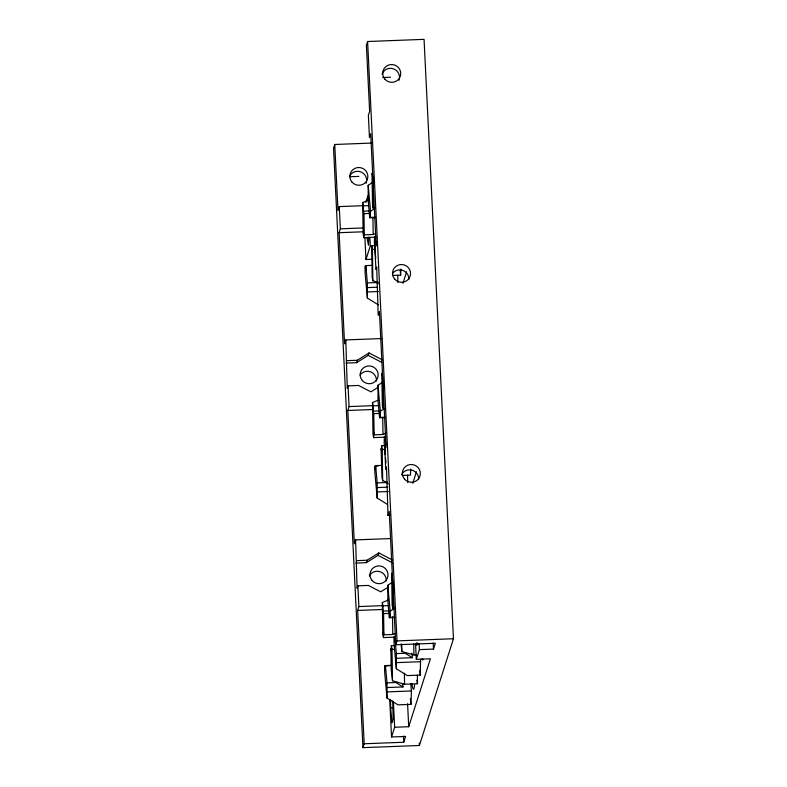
<?xml version="1.0" encoding="UTF-8"?>
<svg xmlns="http://www.w3.org/2000/svg" width="787" height="787" viewBox="0 0 787 787"><rect width="100%" height="100%" fill="white"/><g stroke="black" fill="none" stroke-linecap="round" stroke-linejoin="round"><path stroke-width="1.18" d="M372.989 182.102L368.188 185.299L368.188 200.478L369.752 217.783L375.291 217.566M371.356 265.396L365.807 265.603L365.64 270.305L365.247 265.986L365.02 272.135L367.372 298.086L378.36 304.894M368.778 237.162L368.483 245.219L367.067 238.441L369.408 238.353M367.372 298.086L367.372 282.907L365.807 265.603M369.752 217.783L369.92 213.08L370.313 217.409L375.153 217.222M370.313 217.409L370.539 211.25L368.188 185.299M378.695 465.825L375.065 465.963L374.838 472.111L377.18 498.063L387.174 504.251M381.843 382.728L378.006 385.276L377.996 400.465L379.56 417.759L385.109 417.553M382.275 465.333L375.625 465.579L375.458 470.292L375.065 465.963M377.18 498.063L377.189 482.884L375.625 465.579M379.56 417.759L379.737 413.057L380.131 417.385L384.971 417.199M380.131 417.385L380.347 411.237L378.006 385.276M389.713 665.753L384.873 665.94L384.656 672.088L386.997 698.039L397.986 704.847L410.932 704.355L411.424 690.966L410.784 683.893M392.615 582.065L387.814 585.262L387.814 600.442L389.378 617.746L394.917 617.529M390.982 665.349L385.443 665.566L385.266 670.268L384.873 665.94M392.408 275.45L400.642 275.135L400.868 269.056M386.997 698.039L387.007 682.86L385.443 665.566M389.378 617.746L389.545 613.034L389.939 617.362L394.779 617.175M389.939 617.362L390.165 611.214L387.814 585.262M396.333 668.783L396.343 653.603L394.779 636.309L394.602 641.012L394.208 636.683L393.992 642.831L396.333 668.783L407.332 675.59L420.268 675.098L420.543 659.349M410.676 469.032L410.46 475.112L402.216 475.437M371.562 143.067L334.741 144.483L333.531 148.271L362.945 747.65L419.402 745.486L453.469 638.729L424.055 39.35L367.598 41.514L366.388 45.302L369.634 111.4L368.365 115.384L369.457 137.597L370.697 133.721L376.147 244.816L374.907 248.702L375.93 269.429L376.698 267.009L378.183 315.361L379.423 311.475L385.964 444.803L384.725 448.679L385.738 469.416L386.515 466.986L387.991 515.337L390.391 515.249M363.535 205.673L339.256 206.607L337.987 210.591L334.741 144.483M381.764 338.548L345.798 339.925L344.558 343.811L339.108 232.706L340.348 228.83L339.256 206.607M365.788 202.397L367.854 195.924L368.09 200.803M371.828 259.287L365.965 259.503L370.303 245.918L369.88 237.389M378.154 387.302L370.893 391.837L358.547 385.453L348.051 385.856L347.274 388.286L345.798 339.925M346.044 363.082L356.541 362.679L357.318 360.259L368.995 352.95L382.403 359.885M390.382 538.574L355.606 539.902L354.366 543.787L347.824 410.47L349.064 406.584L348.051 385.856M356.541 362.679L368.218 355.38L368.995 352.95M402.954 283.31L406.643 271.731M387.971 587.279L380.711 591.814L368.365 585.43L357.859 585.833L357.091 588.263L355.606 539.902M355.852 563.069L366.358 562.666L367.126 560.236L378.803 552.936L392.211 559.862M362.945 747.65L364.184 743.764L357.642 610.446L358.882 606.57L357.859 585.833M387.991 515.337L389.231 511.461L395.772 644.779L435.339 643.264L433.489 649.088L419.412 649.619L416.313 659.329L430.391 658.788L408.709 726.726L394.641 727.267L391.542 736.966L405.61 736.425L403.751 742.249L364.184 743.764M366.358 562.666L378.026 555.356L378.803 552.936M412.762 483.287L416.461 471.708M395.772 644.779L397.012 640.893L367.598 41.514M417.513 642.969L416.785 645.242L416.579 642.91M370.539 211.25L375.34 208.063M380.347 411.237L384.194 408.679M390.165 611.214L394.966 608.017M375.96 237.162L363.86 237.635L363.171 234.339L362.679 202.564L368.955 199.977M363.86 237.635L363.781 232.332L364.302 234.851L373.176 234.516L375.438 233.582M385.768 437.149L373.668 437.611L372.989 434.316L372.497 402.541L377.721 400.386M373.668 437.611L373.589 432.309L374.12 434.827L382.984 434.493L386.378 433.096M394.376 637.175L383.485 637.588L382.797 634.292L382.315 602.517L388.581 599.94M383.485 637.588L383.407 632.295L383.928 634.814L392.802 634.47L395.064 633.535M382.63 77.51L390.509 77.215M349.851 176.741L358.862 176.396M362.679 202.564L363.368 205.85L368.208 205.673M363.368 205.85L363.456 211.152L369.231 210.926M363.456 211.152L363.978 213.671L369.516 213.454M340.348 228.83L363.417 227.945M339.108 232.706L363.387 231.781M370.303 245.918L375.33 245.613M367.372 282.907L376.245 282.563L378.281 283.832M367.204 287.609L377.612 287.206M367.598 291.938L378.488 291.515M346.811 360.662L357.318 360.259M349.064 406.584L373.048 405.669M372.497 402.541L373.186 405.836L379.236 405.6M347.824 410.47L373.008 409.506M373.186 405.836L373.264 411.129L380.2 410.863M373.264 411.129L373.795 413.647L379.334 413.431M387.076 482.057L382.689 480.808L382.01 477.512L381.075 448.511L381.597 451.03L381.518 445.737L383.938 445.639M377.189 482.884L386.053 482.549L388.099 483.808M377.022 487.586L387.42 487.192M377.406 491.914L388.296 491.501M356.629 560.639L367.126 560.236M358.882 606.57L382.866 605.646M382.315 602.517L382.994 605.813L387.834 605.626M392.821 608.331L392.939 584.367L391.651 573.261L392.133 605.036L392.821 608.331L395.241 608.243M357.642 610.446L382.826 609.482M382.994 605.813L383.082 611.106L388.857 610.889M383.082 611.106L383.603 613.624L389.152 613.417M397.012 640.893L453.469 638.729M417.385 675.177L417.513 683.736L404.567 684.228L392.506 680.785L391.208 669.678L390.883 648.498L391.414 651.016L391.336 645.714L394.966 645.576M396.343 653.603L405.207 653.269L412.349 657.686L411.935 653.072M401.095 644.002L401.842 651.528L413.903 654.971L416.264 654.882M396.166 658.316L412.349 657.686M396.559 662.634L420.76 661.71M387.007 682.86L395.871 682.526L403.013 686.953L402.708 683.49M386.83 687.572L403.013 686.953M387.224 691.891L411.424 690.966M390.519 699.623L390.647 707.739L392.988 707.651M378.36 282.395L372.881 280.821L372.192 277.536L371.7 245.76L372.389 249.046L374.582 249.676M381.518 445.737L382.207 449.033L385.492 449.967M391.336 645.714L392.015 649.009L394.208 649.639M368.218 355.38L381.626 362.315M378.026 555.356L392.467 562.823M416.766 680.145L417.513 683.736M400.219 270.413L400.642 275.135M419.845 670.376L420.268 675.098M375.979 245.574L375.143 236.346L374.976 241.048L374.582 236.72L374.366 242.878L375.743 258.215M410.401 698.453L410.932 704.355M386.004 447.862L384.961 436.323L384.794 441.025L384.4 436.706L384.174 442.855L385.237 454.65M385.561 458.191L385.984 462.913M390.647 707.739L392.015 722.879L393.097 719.475L392.811 700.942M433.184 643.048L433.489 649.088M419.117 643.589L419.412 649.619M415.546 643.628L416.313 659.329M419.284 743.036L419.402 745.486M407.587 703.775L408.709 726.726M403.456 736.14L403.751 742.249M393.392 701.906L394.641 727.267M389.703 699.535L391.542 736.966M364.902 237.772L365.965 259.503M413.736 643.973L413.903 654.971M407.568 475.2L407.686 482.529M404.4 673.229L404.567 684.228M397.76 275.214L397.868 282.553M401.734 644.199L401.842 651.528M392.526 616.821L392.802 634.47M392.015 649.009L392.506 680.785M382.728 418.015L382.984 434.493M382.207 449.033L382.689 480.808M383.603 613.624L383.928 634.814M372.92 218.038L373.176 234.516M372.389 249.046L372.881 280.821M373.795 413.647L374.12 434.827M363.978 213.671L364.302 234.851M369.26 575.995A9.031 8.883 17.7 0 1 386.269 580.954M401.626 474.581A9.031 8.883 17.7 0 1 418.625 479.539M392.418 273.61A9.031 8.883 17.7 0 1 408.817 279.562M382.029 74.126A9.031 8.883 17.7 0 1 399.501 78.031M399.324 79.172A9.031 8.883 17.7 0 1 398.999 80.294M414.572 684.71A48.528 3.02 87.8 0 1 411.847 683.706M349.635 176.032A9.031 8.883 17.7 0 1 366.634 181M366.467 182.141A9.031 8.883 17.7 0 1 366.142 183.263M360.053 375.025A9.031 8.883 17.7 0 1 376.452 380.977M423.298 659.24A48.528 3.03 87.8 0 1 422.098 658.798M372.704 176.593L372.015 173.307L372.507 205.082L373.195 208.368L372.704 176.593M382.521 376.579L381.833 373.284L382.325 405.059L383.003 408.355L382.521 376.579M372.103 580.481A9.031 8.883 17.7 0 0 387.47 577.884A9.031 8.883 17.7 0 0 377.376 566.03A9.031 8.883 17.7 0 0 372.103 580.481M404.469 479.067A9.031 8.883 17.7 0 0 419.835 476.469A9.031 8.883 17.7 0 0 409.742 464.615A9.031 8.883 17.7 0 0 404.469 479.067M384.843 79.113A9.031 8.883 17.7 0 0 400.209 76.506A9.031 8.883 17.7 0 0 390.116 64.662A9.031 8.883 17.7 0 0 384.843 79.113M351.986 182.082A9.031 8.883 17.7 0 0 367.342 179.475A9.031 8.883 17.7 0 0 357.249 167.631A9.031 8.883 17.7 0 0 351.986 182.082M394.661 279.09A9.031 8.883 17.7 0 0 410.017 276.483A9.031 8.883 17.7 0 0 399.924 264.639A9.031 8.883 17.7 0 0 394.661 279.09M362.295 380.505A9.031 8.883 17.7 0 0 377.652 377.908A9.031 8.883 17.7 0 0 367.559 366.053A9.031 8.883 17.7 0 0 362.295 380.505"/></g></svg>
